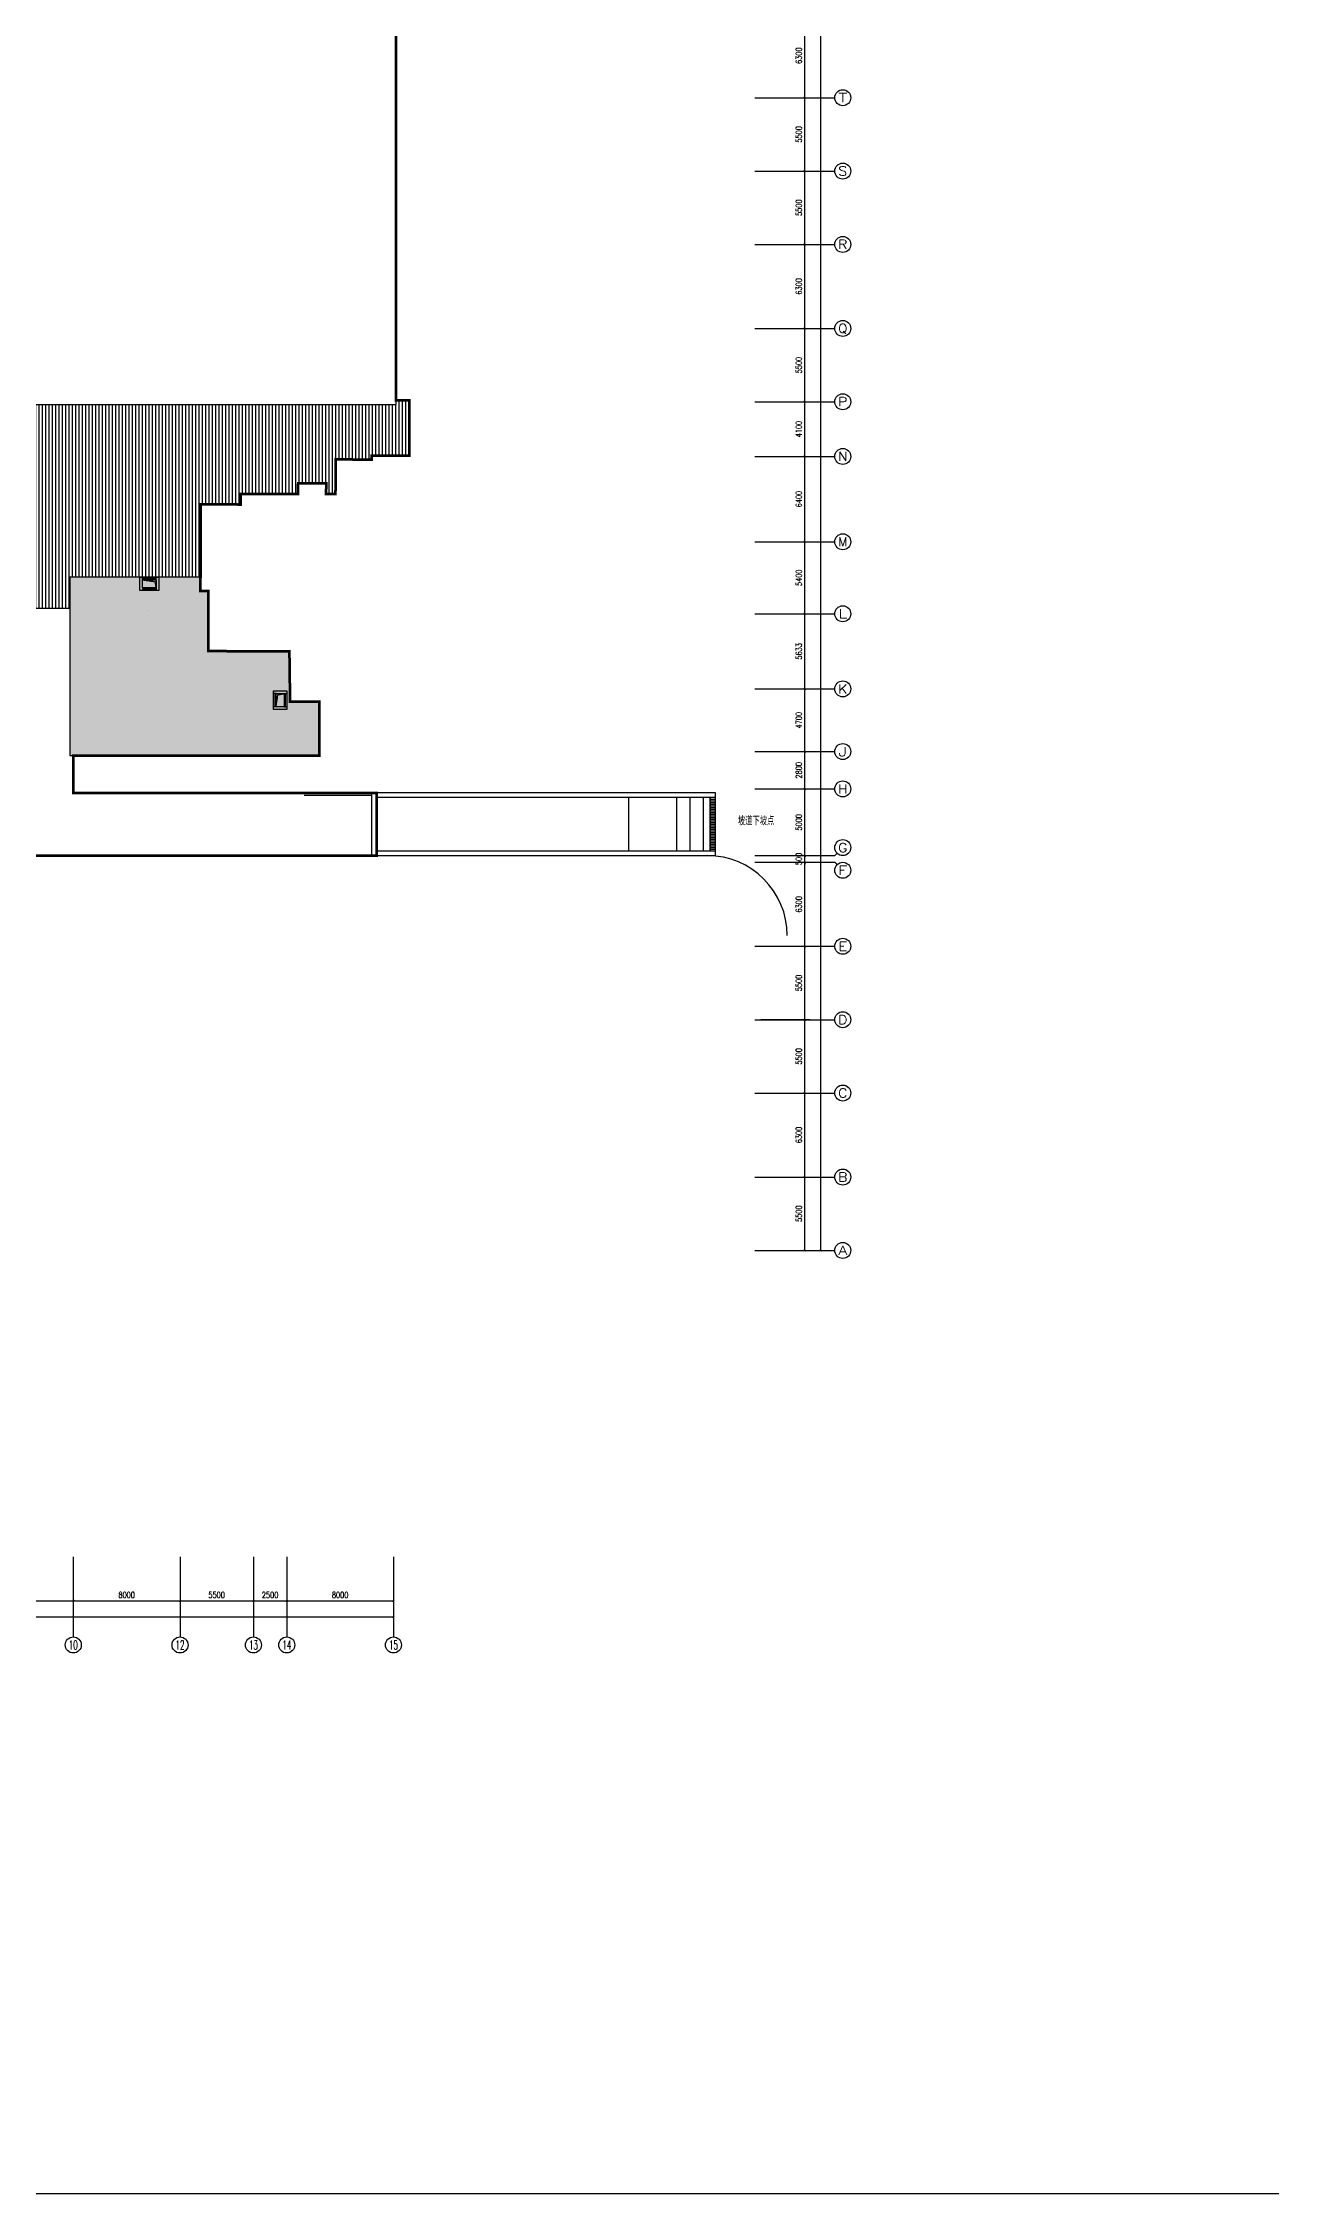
# Model space of a CAD drawing. Extents: x -1348811 to 123514, y -640545 to 749356.
# Drawn here: x -802950 to -710306, y -298348 to -137059 of the extents above; entities that cross this region are included whole.
import ezdxf
from ezdxf.enums import TextEntityAlignment as Align

# ---------------------------------------------------------------- set-up
doc = ezdxf.new("R2010")
doc.units = 0
doc.header["$LTSCALE"] = 10
doc.header["$MEASUREMENT"] = 0
doc.linetypes.add('8.17_for siteplandwg$0$DASH', pattern=[0.35, 0.25, -0.1])
doc.linetypes.add('DASH', pattern=[0.35, 0.25, -0.1])
doc.layers.get('0').update_dxf_attribs({"linetype": 'CONTINUOUS'})
doc.layers.get('Defpoints').update_dxf_attribs({"linetype": 'CONTINUOUS'})
for name, color, linetype in [('A-STAIRS', 9, 'CONTINUOUS'), ('AXIS', 3, 'CONTINUOUS'), ('AXIS_TEXT', 7, 'CONTINUOUS'), ('COLUMN', 3, 'CONTINUOUS'), ('DIM_SYMB', 3, 'CONTINUOUS'), ('PUB_HATCH', 9, 'CONTINUOUS'), ('road', 7, 'CONTINUOUS'), ('STAIRS', 9, 'CONTINUOUS'), ('TEXT', 7, 'CONTINUOUS'), ('wall', 8, 'CONTINUOUS'), ('WINDOW', 4, 'CONTINUOUS')]:
    doc.layers.add(name, color=color, linetype=linetype)
doc.styles.add('_TCH_AXIS', font='COMPLEX', dxfattribs={"bigfont": 'GBCBIG'})
doc.styles.add('COMPLEX', font='COMPLEX')
doc.styles.add('DIM_FONT', font='SIMPLEX', dxfattribs={"width": 0.8, "bigfont": 'HZTXT'})
doc.styles.add('FS2', font='tjromans.shx', dxfattribs={"width": 0.8, "bigfont": 'tjhztxt.shx'})
doc.dimstyles.new('DIMN150', dxfattribs={"dimscale": 1.5, "dimtxt": 300, "dimasz": 100, "dimexe": 250, "dimexo": 300, "dimgap": 150, "dimtad": 1, "dimdec": 0, "dimzin": 0, "dimdsep": 46, "dimtxsty": 'DIM_FONT', "dimblk": 'ARCHTICK', "dimcen": 0.09, "dimclrt": 7, "dimazin": 2, "dimtfac": 1, "dimtdec": 0, "dimtix": 1, "dimtmove": 2, "dimatfit": 3, "dimfxl": 0, "dimtolj": 1, "dimtzin": 0, "dimarcsym": 0})

# ---------------------------------------------------------------- blocks, each defined once
blk = doc.blocks.new('_AXISO')
blk.add_circle((0, 0), 0.5)
at = {"layer": 'AXIS_TEXT', "style": 'COMPLEX', "width": 1.041667}
blk.add_attdef('A', text='', height=0.56, dxfattribs=at).set_placement((-0.25, -0.28), (0.25, -0.28), align=Align.FIT)
blk = doc.blocks.new('_ArchTick')
at = {"color": 0, "linetype": 'ByBlock', "const_width": 0.4}
blk.add_lwpolyline([(-0.5, -0.5), (0.5, 0.5)], dxfattribs=at)
blk = doc.blocks.new('*D1572')
at = {"layer": 'AXIS', "color": 0, "lineweight": -2}
for p, q in [((0, -234321), (0, -239196)), ((96000, -234321), (96000, -239196)), ((0, -238821), (96000, -238821))]:
    blk.add_line(p, q, dxfattribs=at)
at = {"layer": 'Defpoints', "color": 0}
for p in [(0, -233871), (96000, -233871), (96000, -238821)]:
    blk.add_point(p, dxfattribs=at)
at = {"layer": 'AXIS', "color": 0, "lineweight": -2, "xscale": 150, "yscale": 150, "zscale": 150, "rotation": 180}
blk.add_blockref('_ArchTick', (0, -238821), dxfattribs=at)
at = {"layer": 'AXIS', "color": 0, "lineweight": -2, "xscale": 150, "yscale": 150, "zscale": 150}
blk.add_blockref('_ArchTick', (96000, -238821), dxfattribs=at)
at = {"layer": 'AXIS', "color": 7, "insert": (48000, -238371), "char_height": 450, "attachment_point": 5, "style": 'DIM_FONT'}
blk.add_mtext('\\A1;96000', dxfattribs=at)
blk = doc.blocks.new('*D1581')
at = {"layer": 'AXIS', "color": 0, "lineweight": -2}
for p, q in [((64000, -234321), (64000, -237996)), ((72000, -234321), (72000, -237996)), ((64000, -237621), (72000, -237621))]:
    blk.add_line(p, q, dxfattribs=at)
at = {"layer": 'Defpoints', "color": 0}
for p in [(64000, -233871), (72000, -233871), (72000, -237621)]:
    blk.add_point(p, dxfattribs=at)
at = {"layer": 'AXIS', "color": 0, "lineweight": -2, "xscale": 150, "yscale": 150, "zscale": 150, "rotation": 180}
blk.add_blockref('_ArchTick', (64000, -237621), dxfattribs=at)
at = {"layer": 'AXIS', "color": 0, "lineweight": -2, "xscale": 150, "yscale": 150, "zscale": 150}
blk.add_blockref('_ArchTick', (72000, -237621), dxfattribs=at)
at = {"layer": 'AXIS', "color": 7, "insert": (68000, -237171), "char_height": 450, "attachment_point": 5, "style": 'DIM_FONT'}
blk.add_mtext('\\A1;8000', dxfattribs=at)
blk = doc.blocks.new('*D1582')
at = {"layer": 'AXIS', "color": 0, "lineweight": -2}
for p, q in [((72000, -234321), (72000, -237996)), ((80000, -234321), (80000, -237996)), ((72000, -237621), (80000, -237621))]:
    blk.add_line(p, q, dxfattribs=at)
at = {"layer": 'Defpoints', "color": 0}
for p in [(72000, -233871), (80000, -233871), (80000, -237621)]:
    blk.add_point(p, dxfattribs=at)
at = {"layer": 'AXIS', "color": 0, "lineweight": -2, "xscale": 150, "yscale": 150, "zscale": 150, "rotation": 180}
blk.add_blockref('_ArchTick', (72000, -237621), dxfattribs=at)
at = {"layer": 'AXIS', "color": 0, "lineweight": -2, "xscale": 150, "yscale": 150, "zscale": 150}
blk.add_blockref('_ArchTick', (80000, -237621), dxfattribs=at)
at = {"layer": 'AXIS', "color": 7, "insert": (76000, -237171), "char_height": 450, "attachment_point": 5, "style": 'DIM_FONT'}
blk.add_mtext('\\A1;8000', dxfattribs=at)
blk = doc.blocks.new('*D1583')
at = {"layer": 'AXIS', "color": 0, "lineweight": -2}
for p, q in [((80000, -234321), (80000, -237996)), ((85500, -234321), (85500, -237996)), ((80000, -237621), (85500, -237621))]:
    blk.add_line(p, q, dxfattribs=at)
at = {"layer": 'Defpoints', "color": 0}
for p in [(80000, -233871), (85500, -233871), (85500, -237621)]:
    blk.add_point(p, dxfattribs=at)
at = {"layer": 'AXIS', "color": 0, "lineweight": -2, "xscale": 150, "yscale": 150, "zscale": 150, "rotation": 180}
blk.add_blockref('_ArchTick', (80000, -237621), dxfattribs=at)
at = {"layer": 'AXIS', "color": 0, "lineweight": -2, "xscale": 150, "yscale": 150, "zscale": 150}
blk.add_blockref('_ArchTick', (85500, -237621), dxfattribs=at)
at = {"layer": 'AXIS', "color": 7, "insert": (82750, -237171), "char_height": 450, "attachment_point": 5, "style": 'DIM_FONT'}
blk.add_mtext('\\A1;5500', dxfattribs=at)
blk = doc.blocks.new('*D1584')
at = {"layer": 'AXIS', "color": 0, "lineweight": -2}
for p, q in [((85500, -234321), (85500, -237996)), ((88000, -234321), (88000, -237996)), ((85500, -237621), (88000, -237621))]:
    blk.add_line(p, q, dxfattribs=at)
at = {"layer": 'Defpoints', "color": 0}
for p in [(85500, -233871), (88000, -233871), (88000, -237621)]:
    blk.add_point(p, dxfattribs=at)
at = {"layer": 'AXIS', "color": 0, "lineweight": -2, "xscale": 150, "yscale": 150, "zscale": 150, "rotation": 180}
blk.add_blockref('_ArchTick', (85500, -237621), dxfattribs=at)
at = {"layer": 'AXIS', "color": 0, "lineweight": -2, "xscale": 150, "yscale": 150, "zscale": 150}
blk.add_blockref('_ArchTick', (88000, -237621), dxfattribs=at)
at = {"layer": 'AXIS', "color": 7, "insert": (86750, -237171), "char_height": 450, "attachment_point": 5, "style": 'DIM_FONT'}
blk.add_mtext('\\A1;2500', dxfattribs=at)
blk = doc.blocks.new('*D1585')
at = {"layer": 'AXIS', "color": 0, "lineweight": -2}
for p, q in [((88000, -234321), (88000, -237996)), ((96000, -234321), (96000, -237996)), ((88000, -237621), (96000, -237621))]:
    blk.add_line(p, q, dxfattribs=at)
at = {"layer": 'Defpoints', "color": 0}
for p in [(88000, -233871), (96000, -233871), (96000, -237621)]:
    blk.add_point(p, dxfattribs=at)
at = {"layer": 'AXIS', "color": 0, "lineweight": -2, "xscale": 150, "yscale": 150, "zscale": 150, "rotation": 180}
blk.add_blockref('_ArchTick', (88000, -237621), dxfattribs=at)
at = {"layer": 'AXIS', "color": 0, "lineweight": -2, "xscale": 150, "yscale": 150, "zscale": 150}
blk.add_blockref('_ArchTick', (96000, -237621), dxfattribs=at)
at = {"layer": 'AXIS', "color": 7, "insert": (92000, -237171), "char_height": 450, "attachment_point": 5, "style": 'DIM_FONT'}
blk.add_mtext('\\A1;8000', dxfattribs=at)
blk = doc.blocks.new('*D1586')
at = {"layer": 'AXIS', "color": 0, "lineweight": -2}
for p, q in [((123531, 0), (128406, 0)), ((128031, -211333), (128031, 0)), ((123531, -211333), (128406, -211333))]:
    blk.add_line(p, q, dxfattribs=at)
at = {"layer": 'Defpoints', "color": 0}
for p in [(123081, 0), (128031, 0), (123081, -211333)]:
    blk.add_point(p, dxfattribs=at)
at = {"layer": 'AXIS', "color": 0, "lineweight": -2, "xscale": 150, "yscale": 150, "zscale": 150}
for p, rotation in [((128031, 0), 90), ((128031, -211333), 270)]:
    blk.add_blockref('_ArchTick', p, dxfattribs=dict(at, rotation=rotation))
at = {"layer": 'AXIS', "color": 7, "insert": (127581, -105667), "char_height": 450, "attachment_point": 5, "rotation": 90, "style": 'DIM_FONT'}
blk.add_mtext('\\A1;211333', dxfattribs=at)
blk = doc.blocks.new('*D1587')
at = {"layer": 'AXIS', "color": 0, "lineweight": -2}
for p, q in [((123531, -205833), (127206, -205833)), ((126831, -211333), (126831, -205833)), ((123531, -211333), (127206, -211333))]:
    blk.add_line(p, q, dxfattribs=at)
at = {"layer": 'Defpoints', "color": 0}
for p in [(123081, -205833), (126831, -205833), (123081, -211333)]:
    blk.add_point(p, dxfattribs=at)
at = {"layer": 'AXIS', "color": 0, "lineweight": -2, "xscale": 150, "yscale": 150, "zscale": 150}
for p, rotation in [((126831, -205833), 90), ((126831, -211333), 270)]:
    blk.add_blockref('_ArchTick', p, dxfattribs=dict(at, rotation=rotation))
at = {"layer": 'AXIS', "color": 7, "insert": (126381, -208583), "char_height": 450, "attachment_point": 5, "rotation": 90, "style": 'DIM_FONT'}
blk.add_mtext('\\A1;5500', dxfattribs=at)
blk = doc.blocks.new('*D1588')
at = {"layer": 'AXIS', "color": 0, "lineweight": -2}
for p, q in [((123531, -199533), (127206, -199533)), ((126831, -205833), (126831, -199533)), ((123531, -205833), (127206, -205833))]:
    blk.add_line(p, q, dxfattribs=at)
at = {"layer": 'Defpoints', "color": 0}
for p in [(123081, -199533), (126831, -199533), (123081, -205833)]:
    blk.add_point(p, dxfattribs=at)
at = {"layer": 'AXIS', "color": 0, "lineweight": -2, "xscale": 150, "yscale": 150, "zscale": 150}
for p, rotation in [((126831, -199533), 90), ((126831, -205833), 270)]:
    blk.add_blockref('_ArchTick', p, dxfattribs=dict(at, rotation=rotation))
at = {"layer": 'AXIS', "color": 7, "insert": (126381, -202683), "char_height": 450, "attachment_point": 5, "rotation": 90, "style": 'DIM_FONT'}
blk.add_mtext('\\A1;6300', dxfattribs=at)
blk = doc.blocks.new('*D1589')
at = {"layer": 'AXIS', "color": 0, "lineweight": -2}
for p, q in [((123531, -194033), (127206, -194033)), ((126831, -199533), (126831, -194033)), ((123531, -199533), (127206, -199533))]:
    blk.add_line(p, q, dxfattribs=at)
at = {"layer": 'Defpoints', "color": 0}
for p in [(123081, -194033), (126831, -194033), (123081, -199533)]:
    blk.add_point(p, dxfattribs=at)
at = {"layer": 'AXIS', "color": 0, "lineweight": -2, "xscale": 150, "yscale": 150, "zscale": 150}
for p, rotation in [((126831, -194033), 90), ((126831, -199533), 270)]:
    blk.add_blockref('_ArchTick', p, dxfattribs=dict(at, rotation=rotation))
at = {"layer": 'AXIS', "color": 7, "insert": (126381, -196783), "char_height": 450, "attachment_point": 5, "rotation": 90, "style": 'DIM_FONT'}
blk.add_mtext('\\A1;5500', dxfattribs=at)
blk = doc.blocks.new('*D1590')
at = {"layer": 'AXIS', "color": 0, "lineweight": -2}
for p, q in [((123531, -188533), (127206, -188533)), ((126831, -194033), (126831, -188533)), ((123531, -194033), (127206, -194033))]:
    blk.add_line(p, q, dxfattribs=at)
at = {"layer": 'Defpoints', "color": 0}
for p in [(123081, -188533), (126831, -188533), (123081, -194033)]:
    blk.add_point(p, dxfattribs=at)
at = {"layer": 'AXIS', "color": 0, "lineweight": -2, "xscale": 150, "yscale": 150, "zscale": 150}
for p, rotation in [((126831, -188533), 90), ((126831, -194033), 270)]:
    blk.add_blockref('_ArchTick', p, dxfattribs=dict(at, rotation=rotation))
at = {"layer": 'AXIS', "color": 7, "insert": (126381, -191283), "char_height": 450, "attachment_point": 5, "rotation": 90, "style": 'DIM_FONT'}
blk.add_mtext('\\A1;5500', dxfattribs=at)
blk = doc.blocks.new('*D1591')
at = {"layer": 'AXIS', "color": 0, "lineweight": -2}
for p, q in [((123531, -182233), (127206, -182233)), ((126831, -188533), (126831, -182233)), ((123531, -188533), (127206, -188533))]:
    blk.add_line(p, q, dxfattribs=at)
at = {"layer": 'Defpoints', "color": 0}
for p in [(123081, -182233), (126831, -182233), (123081, -188533)]:
    blk.add_point(p, dxfattribs=at)
at = {"layer": 'AXIS', "color": 0, "lineweight": -2, "xscale": 150, "yscale": 150, "zscale": 150}
for p, rotation in [((126831, -182233), 90), ((126831, -188533), 270)]:
    blk.add_blockref('_ArchTick', p, dxfattribs=dict(at, rotation=rotation))
at = {"layer": 'AXIS', "color": 7, "insert": (126381, -185383), "char_height": 450, "attachment_point": 5, "rotation": 90, "style": 'DIM_FONT'}
blk.add_mtext('\\A1;6300', dxfattribs=at)
blk = doc.blocks.new('*D1592')
at = {"layer": 'AXIS', "color": 0, "lineweight": -2}
for p, q in [((123531, -181733), (127206, -181733)), ((123531, -182233), (127206, -182233)), ((126831, -181733), (126831, -181583)), ((126831, -182233), (126831, -181733)), ((126831, -182233), (126831, -182383))]:
    blk.add_line(p, q, dxfattribs=at)
at = {"layer": 'Defpoints', "color": 0}
for p in [(123081, -181733), (123081, -182233), (126831, -181733)]:
    blk.add_point(p, dxfattribs=at)
at = {"layer": 'AXIS', "color": 0, "lineweight": -2, "xscale": 150, "yscale": 150, "zscale": 150}
for p, rotation in [((126831, -181733), 270), ((126831, -182233), 90)]:
    blk.add_blockref('_ArchTick', p, dxfattribs=dict(at, rotation=rotation))
at = {"layer": 'AXIS', "color": 7, "insert": (126381, -181983), "char_height": 450, "attachment_point": 5, "rotation": 90, "style": 'DIM_FONT'}
blk.add_mtext('\\A1;500', dxfattribs=at)
blk = doc.blocks.new('*D1593')
at = {"layer": 'AXIS', "color": 0, "lineweight": -2}
for p, q in [((123531, -176733), (127206, -176733)), ((126831, -181733), (126831, -176733)), ((123531, -181733), (127206, -181733))]:
    blk.add_line(p, q, dxfattribs=at)
at = {"layer": 'Defpoints', "color": 0}
for p in [(123081, -176733), (126831, -176733), (123081, -181733)]:
    blk.add_point(p, dxfattribs=at)
at = {"layer": 'AXIS', "color": 0, "lineweight": -2, "xscale": 150, "yscale": 150, "zscale": 150}
for p, rotation in [((126831, -176733), 90), ((126831, -181733), 270)]:
    blk.add_blockref('_ArchTick', p, dxfattribs=dict(at, rotation=rotation))
at = {"layer": 'AXIS', "color": 7, "insert": (126381, -179233), "char_height": 450, "attachment_point": 5, "rotation": 90, "style": 'DIM_FONT'}
blk.add_mtext('\\A1;5000', dxfattribs=at)
blk = doc.blocks.new('*D1594')
at = {"layer": 'AXIS', "color": 0, "lineweight": -2}
for p, q in [((123531, -173933), (127206, -173933)), ((126831, -176733), (126831, -173933)), ((123531, -176733), (127206, -176733))]:
    blk.add_line(p, q, dxfattribs=at)
at = {"layer": 'Defpoints', "color": 0}
for p in [(123081, -173933), (126831, -173933), (123081, -176733)]:
    blk.add_point(p, dxfattribs=at)
at = {"layer": 'AXIS', "color": 0, "lineweight": -2, "xscale": 150, "yscale": 150, "zscale": 150}
for p, rotation in [((126831, -173933), 90), ((126831, -176733), 270)]:
    blk.add_blockref('_ArchTick', p, dxfattribs=dict(at, rotation=rotation))
at = {"layer": 'AXIS', "color": 7, "insert": (126381, -175333), "char_height": 450, "attachment_point": 5, "rotation": 90, "style": 'DIM_FONT'}
blk.add_mtext('\\A1;2800', dxfattribs=at)
blk = doc.blocks.new('*D1595')
at = {"layer": 'AXIS', "color": 0, "lineweight": -2}
for p, q in [((123531, -169233), (127206, -169233)), ((126831, -173933), (126831, -169233)), ((123531, -173933), (127206, -173933))]:
    blk.add_line(p, q, dxfattribs=at)
at = {"layer": 'Defpoints', "color": 0}
for p in [(123081, -169233), (126831, -169233), (123081, -173933)]:
    blk.add_point(p, dxfattribs=at)
at = {"layer": 'AXIS', "color": 0, "lineweight": -2, "xscale": 150, "yscale": 150, "zscale": 150}
for p, rotation in [((126831, -169233), 90), ((126831, -173933), 270)]:
    blk.add_blockref('_ArchTick', p, dxfattribs=dict(at, rotation=rotation))
at = {"layer": 'AXIS', "color": 7, "insert": (126381, -171583), "char_height": 450, "attachment_point": 5, "rotation": 90, "style": 'DIM_FONT'}
blk.add_mtext('\\A1;4700', dxfattribs=at)
blk = doc.blocks.new('*D1596')
at = {"layer": 'AXIS', "color": 0, "lineweight": -2}
for p, q in [((123531, -163600), (127206, -163600)), ((126831, -169233), (126831, -163600)), ((123531, -169233), (127206, -169233))]:
    blk.add_line(p, q, dxfattribs=at)
at = {"layer": 'Defpoints', "color": 0}
for p in [(123081, -163600), (126831, -163600), (123081, -169233)]:
    blk.add_point(p, dxfattribs=at)
at = {"layer": 'AXIS', "color": 0, "lineweight": -2, "xscale": 150, "yscale": 150, "zscale": 150}
for p, rotation in [((126831, -163600), 90), ((126831, -169233), 270)]:
    blk.add_blockref('_ArchTick', p, dxfattribs=dict(at, rotation=rotation))
at = {"layer": 'AXIS', "color": 7, "insert": (126381, -166417), "char_height": 450, "attachment_point": 5, "rotation": 90, "style": 'DIM_FONT'}
blk.add_mtext('\\A1;5633', dxfattribs=at)
blk = doc.blocks.new('*D1597')
at = {"layer": 'AXIS', "color": 0, "lineweight": -2}
for p, q in [((123531, -158200), (127206, -158200)), ((126831, -163600), (126831, -158200)), ((123531, -163600), (127206, -163600))]:
    blk.add_line(p, q, dxfattribs=at)
at = {"layer": 'Defpoints', "color": 0}
for p in [(123081, -158200), (126831, -158200), (123081, -163600)]:
    blk.add_point(p, dxfattribs=at)
at = {"layer": 'AXIS', "color": 0, "lineweight": -2, "xscale": 150, "yscale": 150, "zscale": 150}
for p, rotation in [((126831, -158200), 90), ((126831, -163600), 270)]:
    blk.add_blockref('_ArchTick', p, dxfattribs=dict(at, rotation=rotation))
at = {"layer": 'AXIS', "color": 7, "insert": (126381, -160900), "char_height": 450, "attachment_point": 5, "rotation": 90, "style": 'DIM_FONT'}
blk.add_mtext('\\A1;5400', dxfattribs=at)
blk = doc.blocks.new('*D1598')
at = {"layer": 'AXIS', "color": 0, "lineweight": -2}
for p, q in [((123531, -151800), (127206, -151800)), ((126831, -158200), (126831, -151800)), ((123531, -158200), (127206, -158200))]:
    blk.add_line(p, q, dxfattribs=at)
at = {"layer": 'Defpoints', "color": 0}
for p in [(123081, -151800), (126831, -151800), (123081, -158200)]:
    blk.add_point(p, dxfattribs=at)
at = {"layer": 'AXIS', "color": 0, "lineweight": -2, "xscale": 150, "yscale": 150, "zscale": 150}
for p, rotation in [((126831, -151800), 90), ((126831, -158200), 270)]:
    blk.add_blockref('_ArchTick', p, dxfattribs=dict(at, rotation=rotation))
at = {"layer": 'AXIS', "color": 7, "insert": (126381, -155000), "char_height": 450, "attachment_point": 5, "rotation": 90, "style": 'DIM_FONT'}
blk.add_mtext('\\A1;6400', dxfattribs=at)
blk = doc.blocks.new('*D1599')
at = {"layer": 'AXIS', "color": 0, "lineweight": -2}
for p, q in [((123531, -147700), (127206, -147700)), ((126831, -151800), (126831, -147700)), ((123531, -151800), (127206, -151800))]:
    blk.add_line(p, q, dxfattribs=at)
at = {"layer": 'Defpoints', "color": 0}
for p in [(123081, -147700), (126831, -147700), (123081, -151800)]:
    blk.add_point(p, dxfattribs=at)
at = {"layer": 'AXIS', "color": 0, "lineweight": -2, "xscale": 150, "yscale": 150, "zscale": 150}
for p, rotation in [((126831, -147700), 90), ((126831, -151800), 270)]:
    blk.add_blockref('_ArchTick', p, dxfattribs=dict(at, rotation=rotation))
at = {"layer": 'AXIS', "color": 7, "insert": (126381, -149750), "char_height": 450, "attachment_point": 5, "rotation": 90, "style": 'DIM_FONT'}
blk.add_mtext('\\A1;4100', dxfattribs=at)
blk = doc.blocks.new('*D1600')
at = {"layer": 'AXIS', "color": 0, "lineweight": -2}
for p, q in [((123531, -142200), (127206, -142200)), ((126831, -147700), (126831, -142200)), ((123531, -147700), (127206, -147700))]:
    blk.add_line(p, q, dxfattribs=at)
at = {"layer": 'Defpoints', "color": 0}
for p in [(123081, -142200), (126831, -142200), (123081, -147700)]:
    blk.add_point(p, dxfattribs=at)
at = {"layer": 'AXIS', "color": 0, "lineweight": -2, "xscale": 150, "yscale": 150, "zscale": 150}
for p, rotation in [((126831, -142200), 90), ((126831, -147700), 270)]:
    blk.add_blockref('_ArchTick', p, dxfattribs=dict(at, rotation=rotation))
at = {"layer": 'AXIS', "color": 7, "insert": (126381, -144950), "char_height": 450, "attachment_point": 5, "rotation": 90, "style": 'DIM_FONT'}
blk.add_mtext('\\A1;5500', dxfattribs=at)
blk = doc.blocks.new('*D1601')
at = {"layer": 'AXIS', "color": 0, "lineweight": -2}
for p, q in [((123531, -135900), (127206, -135900)), ((126831, -142200), (126831, -135900)), ((123531, -142200), (127206, -142200))]:
    blk.add_line(p, q, dxfattribs=at)
at = {"layer": 'Defpoints', "color": 0}
for p in [(123081, -135900), (126831, -135900), (123081, -142200)]:
    blk.add_point(p, dxfattribs=at)
at = {"layer": 'AXIS', "color": 0, "lineweight": -2, "xscale": 150, "yscale": 150, "zscale": 150}
for p, rotation in [((126831, -135900), 90), ((126831, -142200), 270)]:
    blk.add_blockref('_ArchTick', p, dxfattribs=dict(at, rotation=rotation))
at = {"layer": 'AXIS', "color": 7, "insert": (126381, -139050), "char_height": 450, "attachment_point": 5, "rotation": 90, "style": 'DIM_FONT'}
blk.add_mtext('\\A1;6300', dxfattribs=at)
blk = doc.blocks.new('*D1602')
at = {"layer": 'AXIS', "color": 0, "lineweight": -2}
for p, q in [((123531, -130400), (127206, -130400)), ((126831, -135900), (126831, -130400)), ((123531, -135900), (127206, -135900))]:
    blk.add_line(p, q, dxfattribs=at)
at = {"layer": 'Defpoints', "color": 0}
for p in [(123081, -130400), (126831, -130400), (123081, -135900)]:
    blk.add_point(p, dxfattribs=at)
at = {"layer": 'AXIS', "color": 0, "lineweight": -2, "xscale": 150, "yscale": 150, "zscale": 150}
for p, rotation in [((126831, -130400), 90), ((126831, -135900), 270)]:
    blk.add_blockref('_ArchTick', p, dxfattribs=dict(at, rotation=rotation))
at = {"layer": 'AXIS', "color": 7, "insert": (126381, -133150), "char_height": 450, "attachment_point": 5, "rotation": 90, "style": 'DIM_FONT'}
blk.add_mtext('\\A1;5500', dxfattribs=at)
blk = doc.blocks.new('*D1603')
at = {"layer": 'AXIS', "color": 0, "lineweight": -2}
for p, q in [((123531, -124900), (127206, -124900)), ((126831, -130400), (126831, -124900)), ((123531, -130400), (127206, -130400))]:
    blk.add_line(p, q, dxfattribs=at)
at = {"layer": 'Defpoints', "color": 0}
for p in [(123081, -124900), (126831, -124900), (123081, -130400)]:
    blk.add_point(p, dxfattribs=at)
at = {"layer": 'AXIS', "color": 0, "lineweight": -2, "xscale": 150, "yscale": 150, "zscale": 150}
for p, rotation in [((126831, -124900), 90), ((126831, -130400), 270)]:
    blk.add_blockref('_ArchTick', p, dxfattribs=dict(at, rotation=rotation))
at = {"layer": 'AXIS', "color": 7, "insert": (126381, -127650), "char_height": 450, "attachment_point": 5, "rotation": 90, "style": 'DIM_FONT'}
blk.add_mtext('\\A1;5500', dxfattribs=at)
blk = doc.blocks.new('*D1604')
at = {"layer": 'AXIS', "color": 0, "lineweight": -2}
for p, q in [((123531, -118600), (127206, -118600)), ((126831, -124900), (126831, -118600)), ((123531, -124900), (127206, -124900))]:
    blk.add_line(p, q, dxfattribs=at)
at = {"layer": 'Defpoints', "color": 0}
for p in [(123081, -118600), (126831, -118600), (123081, -124900)]:
    blk.add_point(p, dxfattribs=at)
at = {"layer": 'AXIS', "color": 0, "lineweight": -2, "xscale": 150, "yscale": 150, "zscale": 150}
for p, rotation in [((126831, -118600), 90), ((126831, -124900), 270)]:
    blk.add_blockref('_ArchTick', p, dxfattribs=dict(at, rotation=rotation))
at = {"layer": 'AXIS', "color": 7, "insert": (126381, -121750), "char_height": 450, "attachment_point": 5, "rotation": 90, "style": 'DIM_FONT'}
blk.add_mtext('\\A1;6300', dxfattribs=at)
blk = doc.blocks.new('zzzzz')
at = {"layer": 'AXIS'}
for p, q in [((123080.8, -124900), (129080.8, -124900)), ((123080.8, -130400), (129080.8, -130400)), ((123080.8, -135900), (129080.8, -135900)), ((123080.8, -142200), (129080.8, -142200)), ((123080.8, -147700), (129080.8, -147700)), ((123080.8, -151800), (129080.8, -151800)), ((123080.8, -158200), (129080.8, -158200)), ((123080.8, -163600), (129080.8, -163600)), ((123080.8, -169233.4), (129080.8, -169233.4)), ((123080.8, -173933.4), (129080.8, -173933.4)), ((123080.8, -176733.4), (129080.8, -176733.4)), ((123080.8, -181733.4), (129080.8, -181733.4)), ((123080.8, -182233.4), (129080.8, -182233.4)), ((129256.5, -181557.7), (129080.8, -181733.4)), ((129256.5, -182409.2), (129080.8, -182233.4)), ((123080.8, -188533.4), (129080.8, -188533.4)), ((123080.8, -194033.4), (129080.8, -194033.4)), ((123080.8, -199533.4), (129080.8, -199533.4)), ((123080.8, -205833.4), (129080.8, -205833.4)), ((123080.8, -211333.4), (129080.8, -211333.4)), ((72000, -234321.1), (72000, -240321.1)), ((80000, -234321.1), (80000, -240321.1)), ((85500, -234321.1), (85500, -240321.1)), ((88000, -234321.1), (88000, -240321.1)), ((96000, -234321.1), (96000, -240321.1))]:
    blk.add_line(p, q, dxfattribs=at)
ref = blk.add_blockref('_AXISO', (129680.8, -124900), dxfattribs=dict(at, xscale=1200, yscale=1200, zscale=1200))
ref.add_attrib('A', 'T', dxfattribs={"layer": 'AXIS_TEXT', "height": 678.8, "style": '_TCH_AXIS', "width": 1.4}).set_placement((129341.4, -125239.4), (130020.2, -125239.4), align=Align.FIT)
ref = blk.add_blockref('_AXISO', (129680.8, -130400), dxfattribs=dict(at, xscale=1200, yscale=1200, zscale=1200))
ref.add_attrib('A', 'S', dxfattribs={"layer": 'AXIS_TEXT', "height": 678.8, "style": '_TCH_AXIS', "width": 1.5}).set_placement((129341.4, -130739.4), (130020.2, -130739.4), align=Align.FIT)
ref = blk.add_blockref('_AXISO', (129680.8, -135900), dxfattribs=dict(at, xscale=1200, yscale=1200, zscale=1200))
ref.add_attrib('A', 'R', dxfattribs={"layer": 'AXIS_TEXT', "height": 678.8, "style": '_TCH_AXIS', "width": 1.166667}).set_placement((129341.4, -136239.4), (130020.2, -136239.4), align=Align.FIT)
ref = blk.add_blockref('_AXISO', (129680.8, -142200), dxfattribs=dict(at, xscale=1200, yscale=1200, zscale=1200))
ref.add_attrib('A', 'Q', dxfattribs={"layer": 'AXIS_TEXT', "height": 678.8, "style": '_TCH_AXIS', "width": 1.3125}).set_placement((129341.4, -142539.4), (130020.2, -142539.4), align=Align.FIT)
ref = blk.add_blockref('_AXISO', (129680.8, -147700), dxfattribs=dict(at, xscale=1200, yscale=1200, zscale=1200))
ref.add_attrib('A', 'P', dxfattribs={"layer": 'AXIS_TEXT', "height": 678.8, "style": '_TCH_AXIS', "width": 1.235294}).set_placement((129341.4, -148039.4), (130020.2, -148039.4), align=Align.FIT)
ref = blk.add_blockref('_AXISO', (129680.8, -151800), dxfattribs=dict(at, xscale=1200, yscale=1200, zscale=1200))
ref.add_attrib('A', 'N', dxfattribs={"layer": 'AXIS_TEXT', "height": 678.8, "style": '_TCH_AXIS', "width": 1.105263}).set_placement((129341.4, -152139.4), (130020.2, -152139.4), align=Align.FIT)
ref = blk.add_blockref('_AXISO', (129680.8, -158200), dxfattribs=dict(at, xscale=1200, yscale=1200, zscale=1200))
ref.add_attrib('A', 'M', dxfattribs={"layer": 'AXIS_TEXT', "height": 678.8, "style": '_TCH_AXIS'}).set_placement((129341.4, -158539.4), (130020.2, -158539.4), align=Align.FIT)
ref = blk.add_blockref('_AXISO', (129680.8, -163600), dxfattribs=dict(at, xscale=1200, yscale=1200, zscale=1200))
ref.add_attrib('A', 'L', dxfattribs={"layer": 'AXIS_TEXT', "height": 678.8, "style": '_TCH_AXIS', "width": 1.4}).set_placement((129341.4, -163939.4), (130020.2, -163939.4), align=Align.FIT)
ref = blk.add_blockref('_AXISO', (129680.8, -169233.4), dxfattribs=dict(at, xscale=1200, yscale=1200, zscale=1200))
ref.add_attrib('A', 'K', dxfattribs={"layer": 'AXIS_TEXT', "height": 678.8, "style": '_TCH_AXIS', "width": 1.105263}).set_placement((129341.4, -169572.8), (130020.2, -169572.8), align=Align.FIT)
ref = blk.add_blockref('_AXISO', (129680.8, -173933.4), dxfattribs=dict(at, xscale=1200, yscale=1200, zscale=1200))
ref.add_attrib('A', 'J', dxfattribs={"layer": 'AXIS_TEXT', "height": 678.8, "style": '_TCH_AXIS', "width": 1.909091}).set_placement((129341.4, -174272.8), (130020.2, -174272.8), align=Align.FIT)
ref = blk.add_blockref('_AXISO', (129680.8, -176733.4), dxfattribs=dict(at, xscale=1200, yscale=1200, zscale=1200))
ref.add_attrib('A', 'H', dxfattribs={"layer": 'AXIS_TEXT', "height": 678.8, "style": '_TCH_AXIS', "width": 1.05}).set_placement((129341.4, -177072.8), (130020.2, -177072.8), align=Align.FIT)
ref = blk.add_blockref('_AXISO', (129680.8, -181133.4), dxfattribs=dict(at, xscale=1200, yscale=1200, zscale=1200))
ref.add_attrib('A', 'G', dxfattribs={"layer": 'AXIS_TEXT', "height": 678.8, "style": '_TCH_AXIS', "width": 1.166667}).set_placement((129341.4, -181472.8), (130020.2, -181472.8), align=Align.FIT)
ref = blk.add_blockref('_AXISO', (129680.8, -182833.4), dxfattribs=dict(at, xscale=1200, yscale=1200, zscale=1200))
ref.add_attrib('A', 'F', dxfattribs={"layer": 'AXIS_TEXT', "height": 678.8, "style": '_TCH_AXIS', "width": 1.3125}).set_placement((129341.4, -183172.8), (130020.2, -183172.8), align=Align.FIT)
ref = blk.add_blockref('_AXISO', (129680.8, -188533.4), dxfattribs=dict(at, xscale=1200, yscale=1200, zscale=1200))
ref.add_attrib('A', 'E', dxfattribs={"layer": 'AXIS_TEXT', "height": 678.8, "style": '_TCH_AXIS', "width": 1.3125}).set_placement((129341.4, -188872.8), (130020.2, -188872.8), align=Align.FIT)
ref = blk.add_blockref('_AXISO', (129680.8, -194033.4), dxfattribs=dict(at, xscale=1200, yscale=1200, zscale=1200))
ref.add_attrib('A', 'D', dxfattribs={"layer": 'AXIS_TEXT', "height": 678.8, "style": '_TCH_AXIS', "width": 1.235294}).set_placement((129341.4, -194372.8), (130020.2, -194372.8), align=Align.FIT)
ref = blk.add_blockref('_AXISO', (129680.8, -199533.4), dxfattribs=dict(at, xscale=1200, yscale=1200, zscale=1200))
ref.add_attrib('A', 'C', dxfattribs={"layer": 'AXIS_TEXT', "height": 678.8, "style": '_TCH_AXIS', "width": 1.4}).set_placement((129341.4, -199872.8), (130020.2, -199872.8), align=Align.FIT)
ref = blk.add_blockref('_AXISO', (129680.8, -205833.4), dxfattribs=dict(at, xscale=1200, yscale=1200, zscale=1200))
ref.add_attrib('A', 'B', dxfattribs={"layer": 'AXIS_TEXT', "height": 678.8, "style": '_TCH_AXIS', "width": 1.235294}).set_placement((129341.4, -206172.8), (130020.2, -206172.8), align=Align.FIT)
ref = blk.add_blockref('_AXISO', (129680.8, -211333.4), dxfattribs=dict(at, xscale=1200, yscale=1200, zscale=1200))
ref.add_attrib('A', 'A', dxfattribs={"layer": 'AXIS_TEXT', "height": 678.8, "style": '_TCH_AXIS', "width": 1.166667}).set_placement((129341.4, -211672.8), (130020.2, -211672.8), align=Align.FIT)
ref = blk.add_blockref('_AXISO', (72000, -240921.1), dxfattribs=dict(at, xscale=1200, yscale=1200, zscale=1200))
ref.add_attrib('A', '10', dxfattribs={"layer": 'AXIS_TEXT', "height": 678.82, "style": '_TCH_AXIS', "width": 0.724138}).set_placement((71660.6, -241260.5), (72339.4, -241260.5), align=Align.FIT)
ref = blk.add_blockref('_AXISO', (80000, -240921.1), dxfattribs=dict(at, xscale=1200, yscale=1200, zscale=1200))
ref.add_attrib('A', '12', dxfattribs={"layer": 'AXIS_TEXT', "height": 678.82, "style": '_TCH_AXIS', "width": 0.724138}).set_placement((79660.6, -241260.5), (80339.4, -241260.5), align=Align.FIT)
ref = blk.add_blockref('_AXISO', (85500, -240921.1), dxfattribs=dict(at, xscale=1200, yscale=1200, zscale=1200))
ref.add_attrib('A', '13', dxfattribs={"layer": 'AXIS_TEXT', "height": 678.82, "style": '_TCH_AXIS', "width": 0.724138}).set_placement((85160.6, -241260.5), (85839.4, -241260.5), align=Align.FIT)
ref = blk.add_blockref('_AXISO', (88000, -240921.1), dxfattribs=dict(at, xscale=1200, yscale=1200, zscale=1200))
ref.add_attrib('A', '14', dxfattribs={"layer": 'AXIS_TEXT', "height": 678.82, "style": '_TCH_AXIS', "width": 0.677419}).set_placement((87660.6, -241260.5), (88339.4, -241260.5), align=Align.FIT)
ref = blk.add_blockref('_AXISO', (96000, -240921.1), dxfattribs=dict(at, xscale=1200, yscale=1200, zscale=1200))
ref.add_attrib('A', '15', dxfattribs={"layer": 'AXIS_TEXT', "height": 678.82, "style": '_TCH_AXIS', "width": 0.724138}).set_placement((95660.6, -241260.5), (96339.4, -241260.5), align=Align.FIT)
for p1, p2, distance, picture, middle in [((123080.8, -211333.4), (123080.8, 0), -4950, '*D1586', (127580.8, -105666.7)), ((123080.8, -124900), (123080.8, -118600), -3750, '*D1604', (126380.8, -121750)), ((123080.8, -130400), (123080.8, -124900), -3750, '*D1603', (126380.8, -127650)), ((123080.8, -135900), (123080.8, -130400), -3750, '*D1602', (126380.8, -133150)), ((123080.8, -142200), (123080.8, -135900), -3750, '*D1601', (126380.8, -139050)), ((123080.8, -147700), (123080.8, -142200), -3750, '*D1600', (126380.8, -144950)), ((123080.8, -151800), (123080.8, -147700), -3750, '*D1599', (126380.8, -149750)), ((123080.8, -158200), (123080.8, -151800), -3750, '*D1598', (126380.8, -155000)), ((123080.8, -163600), (123080.8, -158200), -3750, '*D1597', (126380.8, -160900)), ((123080.8, -169233.4), (123080.8, -163600), -3750, '*D1596', (126380.8, -166416.7)), ((123080.8, -173933.4), (123080.8, -169233.4), -3750, '*D1595', (126380.8, -171583.4)), ((123080.8, -176733.4), (123080.8, -173933.4), -3750, '*D1594', (126380.8, -175333.4)), ((123080.8, -181733.4), (123080.8, -176733.4), -3750, '*D1593', (126380.8, -179233.4)), ((123080.8, -182233.4), (123080.8, -181733.4), -3750, '*D1592', (126380.8, -181983.4)), ((123080.8, -188533.4), (123080.8, -182233.4), -3750, '*D1591', (126380.8, -185383.4)), ((123080.8, -194033.4), (123080.8, -188533.4), -3750, '*D1590', (126380.8, -191283.4)), ((123080.8, -199533.4), (123080.8, -194033.4), -3750, '*D1589', (126380.8, -196783.4)), ((123080.8, -205833.4), (123080.8, -199533.4), -3750, '*D1588', (126380.8, -202683.4)), ((123080.8, -211333.4), (123080.8, -205833.4), -3750, '*D1587', (126380.8, -208583.4)), ((0, -233871.1), (96000, -233871.1), -4950, '*D1572', (48000, -238371.1)), ((64000, -233871.1), (72000, -233871.1), -3750, '*D1581', (68000, -237171.1)), ((72000, -233871.1), (80000, -233871.1), -3750, '*D1582', (76000, -237171.1)), ((80000, -233871.1), (85500, -233871.1), -3750, '*D1583', (82750, -237171.1)), ((85500, -233871.1), (88000, -233871.1), -3750, '*D1584', (86750, -237171.1)), ((88000, -233871.1), (96000, -233871.1), -3750, '*D1585', (92000, -237171.1))]:
    dim = blk.add_aligned_dim(p1=p1, p2=p2, distance=distance, dimstyle='DIMN150', dxfattribs=at)
    dim.commit()
    dim.dimension.update_dxf_attribs({"geometry": picture, "text_midpoint": middle})

msp = doc.modelspace()

# ---------------------------------------------------------------- hatches: boundary and pattern name
at = {"layer": 'PUB_HATCH', "linetype": '8.17_for siteplandwg$0$DASH'}
h = msp.add_hatch(dxfattribs=at)
h.set_pattern_fill('LINE', color=256, scale=1000, angle=90, style=0)
h.set_pattern_definition([(90, (0, 0), (-250, 2e-14), [])])
h.paths.add_polyline_path([(-791146.1, -177109.4), (-800931.4, -177109.4), (-800931.4, -179459.4), (-819695, -179459.4), (-819695, -178092.9), (-819095, -178092.9), (-819095, -171592.8), (-822095, -171592.9), (-822095, -170792.8), (-829145, -170792.8), (-829145, -168142.8), (-831845, -168142.8), (-831845, -167842.8), (-836845, -167842.8), (-836845, -170792.8), (-843895, -170792.9), (-843895, -171592.8), (-850295, -171592.8), (-850295, -170792.9), (-857345, -170792.8), (-857345, -167842.8), (-862345, -167842.8), (-862345, -168142.8), (-865045, -168142.8), (-865045, -170792.9), (-872095, -170792.9), (-872095, -171592.8), (-872881.4, -171592.8), (-872881.4, -164159.4), (-776481.4, -164159.4), (-776481.4, -163859.4), (-775481.4, -163862.4), (-775493.7, -168001.6), (-778318.9, -167993.2), (-778319.8, -168293.2), (-781019.8, -168285.2), (-781027.5, -170885.1), (-781727.5, -170883), (-781725.1, -170083.1), (-783825.1, -170083.1), (-783827.5, -170876.8), (-788127.5, -170876.8), (-788129.8, -171663.9), (-791129.8, -171655)])
at = {"layer": 'PUB_HATCH'}
h = msp.add_hatch(dxfattribs=at)
h.set_pattern_fill('AR-SAND', color=256, scale=150, style=0)
h.set_pattern_definition([(37.5, (0, 0), (-9.449004, 289.023565), [0, -228, 0, -255, 0, -243.75]), (7.5, (0, 0), (265.4665, 423.32191), [0, -123, 0, -205.5, 0, -78.75]), (327.5, (-184.5, 0), (467.12128, 0.84886), [0, -75, 0, -270, 0, -352.5]), (317.5, (-184.5, 0), (450.919, 131.65133), [0, -37.5, 0, -177, 0, -202.5])])
h.paths.add_polyline_path([(-791146.1, -177109.4), (-800931.4, -177109.4), (-800931.4, -190492.9), (-782231.4, -190492.9), (-782231.4, -186442.9), (-784481.4, -186442.9), (-784481.4, -182674.9), (-790562.6, -182656.8), (-790549.2, -178156.7), (-791149.2, -178154.9)])
at = {"layer": 'STAIRS'}
h = msp.add_hatch(dxfattribs=at)
h.set_pattern_fill('ANSI31', color=252, scale=1000, angle=315, style=0)
h.paths.add_polyline_path([(-752931.4, -197642.9), (-752531.4, -197642.9), (-752531.4, -193642.9), (-752931.4, -193642.9)])

# ---------------------------------------------------------------- linework, layer by layer
msp.add_arc((-795149.5, -179574.6), 10, 270, 0)
at = {"layer": 'A-STAIRS', "ltscale": 5}
for p, q in [((-752531.4, -193292.9), (-778300.4, -193292.9)), ((-778300.4, -197992.9), (-778300.4, -193292.9)), ((-752531.4, -197992.9), (-752531.4, -193292.9)), ((-752531.4, -193642.9), (-777950.4, -193642.9)), ((-777950.4, -197642.9), (-777950.4, -193642.9)), ((-777950.4, -193692.9), (-777950.4, -197692.9)), ((-755431.4, -197642.9), (-755431.4, -193642.9)), ((-754431.4, -197642.9), (-754431.4, -193642.9)), ((-753431.4, -197642.9), (-753431.4, -193642.9)), ((-752931.4, -197642.9), (-752931.4, -193642.9)), ((-778300.4, -197992.9), (-752531.4, -197992.9)), ((-777950.4, -197642.9), (-752531.4, -197642.9))]:
    msp.add_line(p, q, dxfattribs=at)
at = {"layer": 'A-STAIRS', "linetype": 'ByBlock'}
msp.add_line((-759031.4, -197642.9), (-759031.4, -193642.9), dxfattribs=at)
at = {"layer": 'A-STAIRS', "linetype": 'DASH'}
for points in [[(-795481.4, -177309.4), (-794569.3, -177445.3), (-794481.4, -177909.4)], [(-785481.4, -186842.9), (-785345.5, -185930.7), (-784881.4, -185842.9)]]:
    msp.add_lwpolyline(points, dxfattribs=at)
at = {"layer": 'A-STAIRS', "ltscale": 5}
msp.add_lwpolyline([(-752931.4, -197642.9), (-752531.4, -197642.9), (-752531.4, -193642.9), (-752931.4, -193642.9)], close=True, dxfattribs=at)
at = {"layer": 'COLUMN'}
msp.add_line((-710305.6, -298347.7), (-993045.2, -298347.7), dxfattribs=at)
at = {"layer": 'DIM_SYMB'}
msp.add_lwpolyline([(-755431.4, -195642.9, 0, 0, 0), (-777241, -195642.9, 120, 0, 0), (-777691, -195642.9, 0, 0, 0)], format="xyseb", dxfattribs=at)
at = {"layer": 'road'}
msp.add_line((-783381.4, -193459.4), (-778300.4, -193459.4), dxfattribs=at)
msp.add_arc((-753158.6, -203992.9), 6000, 0.144948, 90, dxfattribs=at)
at = {"layer": 'wall', "ltscale": 5, "const_width": 200}
for points in [[(-776481.4, -129059.4), (-776481.4, -163859.4), (-775481.4, -163859.4), (-775493.7, -168001.6), (-778318.9, -167993.2), (-778319.8, -168293.2), (-781019.8, -168285.2), (-781027.5, -170885.1), (-781727.5, -170883.1), (-781725.1, -170083.1), (-783825.1, -170083.1), (-783827.5, -170876.8), (-788127.5, -170876.8), (-788129.8, -171663.9), (-791129.8, -171655), (-791149.2, -178154.9), (-790549.2, -178156.8), (-790562.6, -182656.8), (-784481.4, -182674.9), (-784431.4, -186442.9), (-782231.4, -186442.9), (-782231.4, -190492.9)], [(-782231.4, -186442.9), (-782231.4, -190492.9), (-800681.4, -190492.9), (-800681.4, -193292.9), (-777950.4, -193292.9), (-777950.4, -197992.9), (-808481.4, -197992.9)]]:
    msp.add_lwpolyline(points, dxfattribs=at)
at = {"layer": 'wall'}
for points in [[(-872881.4, -164159.4), (-776481.4, -164159.4), (-776481.4, -163859.4), (-775481.4, -163862.4), (-775493.7, -168001.6), (-778318.9, -167993.2), (-778319.8, -168293.2), (-781019.8, -168285.2), (-781027.5, -170885.1), (-781727.5, -170883), (-781725.1, -170083.1), (-783825.1, -170083.1), (-783827.5, -170876.8), (-788127.5, -170876.8), (-788129.8, -171663.9), (-791129.8, -171655), (-791146.1, -177109.4)], [(-791146.1, -177109.4), (-800931.4, -177109.4), (-800931.4, -179459.4), (-819695, -179459.4)], [(-791146.1, -177109.4), (-800931.4, -177109.4), (-800931.4, -190492.9), (-782231.4, -190492.9), (-782231.4, -186442.9), (-784481.4, -186442.9), (-784481.4, -182674.9), (-790562.6, -182656.8), (-790549.2, -178156.7), (-791149.2, -178154.9), (-791146.1, -177109.4)]]:
    msp.add_lwpolyline(points, dxfattribs=at)
for points in [[(-794281.4, -178109.4), (-795681.4, -178109.4), (-795681.4, -177109.4), (-794281.4, -177109.4)], [(-794481.4, -177909.4), (-795481.4, -177909.4), (-795481.4, -177309.4), (-794481.4, -177309.4)], [(-784681.4, -185642.9), (-784681.4, -187042.9), (-785681.4, -187042.9), (-785681.4, -185642.9)], [(-784881.4, -185842.9), (-784881.4, -186842.9), (-785481.4, -186842.9), (-785481.4, -185842.9)]]:
    msp.add_lwpolyline(points, close=True, dxfattribs=at)
at = {"layer": 'WINDOW'}
for p, q in [((-795481.4, -177309.4), (-795481.4, -177109.4)), ((-795481.4, -177209.4), (-794481.4, -177209.4)), ((-794481.4, -177309.4), (-794481.4, -177109.4)), ((-795481.4, -177909.4), (-795481.4, -178109.4)), ((-794481.4, -178009.4), (-795481.4, -178009.4)), ((-794481.4, -177909.4), (-794481.4, -178109.4)), ((-785481.4, -185842.9), (-785681.4, -185842.9)), ((-785481.4, -186842.9), (-785681.4, -186842.9)), ((-785581.4, -185842.9), (-785581.4, -186842.9)), ((-784881.4, -185842.9), (-784681.4, -185842.9)), ((-784881.4, -186842.9), (-784681.4, -186842.9)), ((-784781.4, -186842.9), (-784781.4, -185842.9))]:
    msp.add_line(p, q, dxfattribs=at)

# ---------------------------------------------------------------- block references
at = {"layer": 'AXIS'}
msp.add_blockref('zzzzz', (-872681.4, -16259.4), dxfattribs=at)

# ---------------------------------------------------------------- texts
at = {"layer": 'TEXT', "style": 'FS2', "width": 0.7}
msp.add_text('坡道下坡点', height=600, rotation=0.161118, dxfattribs=at).set_placement((-750866.5, -195712.6))

doc.saveas('drawing.dxf')
